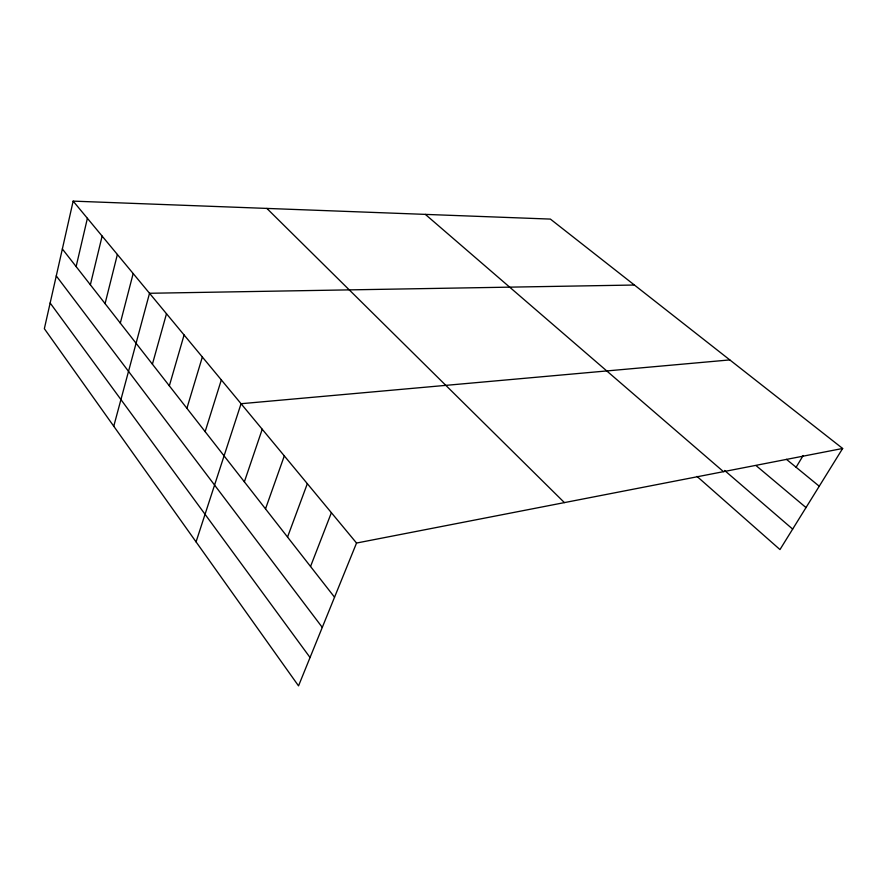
<?xml version="1.0" encoding="UTF-8"?>
<svg xmlns="http://www.w3.org/2000/svg" width="887" height="887" viewBox="0 0 887 887"><rect width="100%" height="100%" fill="white"/><g stroke="black" fill="none" stroke-linecap="round" stroke-linejoin="round"><path stroke-width="1.33" d="M73.155 201.127L44.35 328.7L298.531 685.873L356.541 543.044L842.65 448.478L550.395 219.089L73.155 201.127L356.541 543.044M76.127 266.577L87.392 218.313M90.363 284.794L102.127 236.086M105.076 303.62L117.383 254.491M120.31 323.112L133.172 273.54M113.758 426.237L149.526 293.275L634.405 285.026M152.409 364.18L166.49 313.732M169.339 385.845L184.086 334.964M186.902 408.319L202.347 357.006M205.141 431.647L221.329 379.902M196.06 541.89L241.064 403.718L729.813 359.911M244.368 481.841L262.23 429.253M265.512 508.883L284.306 455.885M287.543 537.067L307.334 483.67M310.539 566.483L331.394 512.697M796.105 467.249L803.178 455.519M842.65 448.478L779.972 549.563L697.005 476.408M786.47 459.355L819.244 486.231M756.123 465.642L806.017 507.575M724.59 470.454L792.656 529.095M425.339 214.388L723.493 471.662M266.865 208.412L564.409 502.607M62.356 248.959L334.543 597.206M56.269 275.901L322.28 627.386M50.149 303.01L310.051 657.522"/></g></svg>
